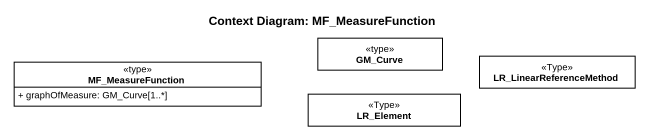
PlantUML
@startuml
title Context Diagram: MF_MeasureFunction
hide circle
hide empty members
skinparam classAttributeIconSize 0
class MF_MeasureFunction <<type>> {
  + graphOfMeasure: GM_Curve[1..*]
}
class GM_Curve <<type>>
class LR_LinearReferenceMethod <<Type>>
class LR_Element <<Type>>
@enduml
